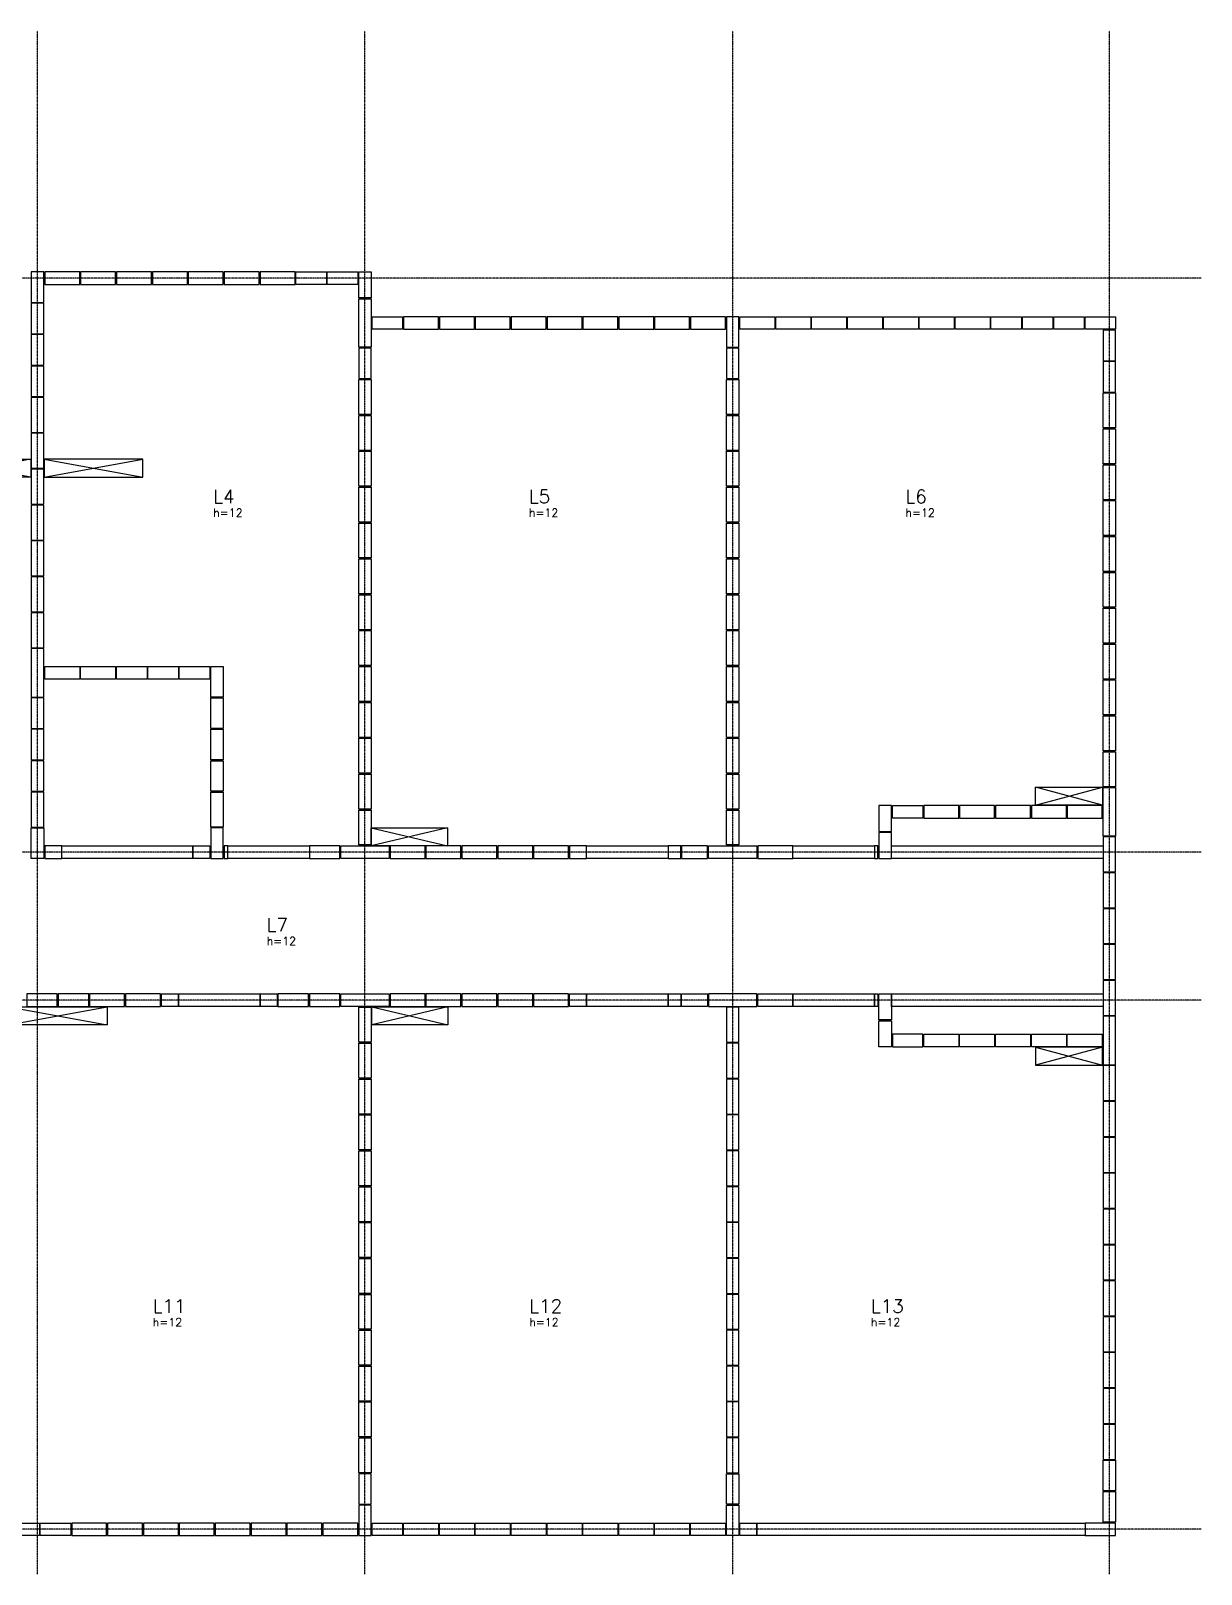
# Model space of a CAD drawing. Extents: x -856 to 20282, y 14720 to 28231.
# Drawn here: x 18807 to 20112, y 15210 to 16931 of the extents above; entities that cross this region are included whole.
import ezdxf

# ---------------------------------------------------------------- set-up
doc = ezdxf.new("R2010")
doc.units = 0
doc.linetypes.add('AXES', pattern=[0.54, 0.3, -0.08, 0.08, -0.08])
doc.layers.get('0').update_dxf_attribs({"linetype": 'CONTINUOUS'})
for name, color, linetype in [('EIXOS', 1, 'AXES'), ('L-D', 2, 'CONTINUOUS'), ('L-N', 4, 'CONTINUOUS'), ('PENA_1', 1, 'CONTINUOUS')]:
    doc.layers.add(name, color=color, linetype=linetype)
doc.styles.get("Standard").update_dxf_attribs({"font": 'ROMANS.SHX'})
doc.styles.add('Texto1', font='romans.shx', dxfattribs={"height": 9})

# ---------------------------------------------------------------- blocks, each defined once
blk = doc.blocks.new('A$Cf9bf1722')
for points in [[(1084.5, -159), (1194.5, -159), (1194.5, -179), (1084.5, -179)], [(1319.5, -159), (1209.5, -159), (1209.5, -179), (1319.5, -179)], [(414.5, -520), (489.5, -520), (489.5, -540), (414.5, -540)], [(2389.5, -544.5), (2314.5, -544.5), (2314.5, -524.5), (2389.5, -524.5)], [(14.5, -568.7), (99.5, -568.7), (99.5, -588.7), (14.5, -588.7)], [(1574, -570), (1659, -570), (1659, -590), (1574, -590)], [(-25.5, -789), (59.5, -789), (59.5, -769), (-25.5, -769)], [(1169.5, -769.5), (1279.5, -769.5), (1279.5, -789.5), (1169.5, -789.5)], [(1574.5, -769.5), (1659.5, -769.5), (1659.5, -789.5), (1574.5, -789.5)], [(2389.5, -814.5), (2314.5, -814.5), (2314.5, -834.5), (2389.5, -834.5)], [(374.5, -839.5), (449.5, -839.5), (449.5, -859.5), (374.5, -859.5)]]:
    blk.add_lwpolyline(points, close=True)
at = {"layer": 'PENA_1'}
for p, q in [((1194.5, -159), (1084.5, -179)), ((1194.5, -179), (1084.5, -159)), ((1209.5, -159), (1319.5, -179)), ((1209.5, -179), (1319.5, -159)), ((489.5, -540), (414.5, -520)), ((414.5, -540), (489.5, -520)), ((2314.5, -544.5), (2389.5, -524.5)), ((2389.5, -544.5), (2314.5, -524.5)), ((99.5, -588.7), (14.5, -568.7)), ((14.5, -588.7), (99.5, -568.7)), ((1659, -570), (1574, -590)), ((1574, -570), (1659, -590)), ((59.5, -769), (-25.5, -789)), ((-25.5, -769), (59.5, -789)), ((1659.5, -769.5), (1574.5, -789.5)), ((1574.5, -769.5), (1659.5, -789.5)), ((2314.5, -814.5), (2389.5, -834.5)), ((2389.5, -814.5), (2314.5, -834.5)), ((449.5, -839.5), (374.5, -859.5)), ((374.5, -839.5), (449.5, -859.5))]:
    blk.add_line(p, q, dxfattribs=at)
for points in [[(1169.5, -789.5), (1279.5, -769.5)], [(1169.5, -769.5), (1279.5, -789.5)]]:
    blk.add_lwpolyline(points, dxfattribs=at)

msp = doc.modelspace()

# ---------------------------------------------------------------- linework, layer by layer
for points in [[(18807.43, 16662.45), (18807.43, 16628.45), (18821.43, 16628.45), (18821.43, 16662.45), (18807.43, 16662.45)], [(18861.43, 16662.45), (18822.43, 16662.45), (18822.43, 16648.45), (18861.43, 16648.45), (18861.43, 16662.45)], [(18901.43, 16662.45), (18862.43, 16662.45), (18862.43, 16648.45), (18901.43, 16648.45), (18901.43, 16662.45)], [(18941.43, 16662.45), (18902.43, 16662.45), (18902.43, 16648.45), (18941.43, 16648.45), (18941.43, 16662.45)], [(18981.43, 16662.45), (18942.43, 16662.45), (18942.43, 16648.45), (18981.43, 16648.45), (18981.43, 16662.45)], [(19021.43, 16662.45), (18982.43, 16662.45), (18982.43, 16648.45), (19021.43, 16648.45), (19021.43, 16662.45)], [(19061.43, 16662.45), (19022.43, 16662.45), (19022.43, 16648.45), (19061.43, 16648.45), (19061.43, 16662.45)], [(19101.43, 16662.45), (19062.43, 16662.45), (19062.43, 16648.45), (19101.43, 16648.45), (19101.43, 16662.45)], [(19102.43, 16662.45), (19136.43, 16662.45), (19136.43, 16648.45), (19102.43, 16648.45), (19102.43, 16662.45)], [(19137.43, 16662.45), (19171.43, 16662.45), (19171.43, 16648.45), (19137.43, 16648.45), (19137.43, 16662.45)], [(19172.43, 16633.45), (19172.43, 16662.45), (19186.43, 16662.45), (19186.43, 16633.45), (19172.43, 16633.45)], [(18807.43, 16627.45), (18807.43, 16593.45), (18821.43, 16593.45), (18821.43, 16627.45), (18807.43, 16627.45)], [(19172.43, 16578.45), (19172.43, 16632.45), (19186.43, 16632.45), (19186.43, 16578.45), (19172.43, 16578.45)], [(19221.43, 16598.45), (19187.43, 16598.45), (19187.43, 16612.45), (19221.43, 16612.45), (19221.43, 16598.45)], [(19222.43, 16598.45), (19261.43, 16598.45), (19261.43, 16612.45), (19222.43, 16612.45), (19222.43, 16598.45)], [(19262.43, 16598.45), (19301.43, 16598.45), (19301.43, 16612.45), (19262.43, 16612.45), (19262.43, 16598.45)], [(19302.43, 16598.45), (19341.43, 16598.45), (19341.43, 16612.45), (19302.43, 16612.45), (19302.43, 16598.45)], [(19342.43, 16598.45), (19381.43, 16598.45), (19381.43, 16612.45), (19342.43, 16612.45), (19342.43, 16598.45)], [(19382.43, 16598.45), (19421.43, 16598.45), (19421.43, 16612.45), (19382.43, 16612.45), (19382.43, 16598.45)], [(19422.43, 16598.45), (19461.43, 16598.45), (19461.43, 16612.45), (19422.43, 16612.45), (19422.43, 16598.45)], [(19462.43, 16598.45), (19501.43, 16598.45), (19501.43, 16612.45), (19462.43, 16612.45), (19462.43, 16598.45)], [(19502.43, 16598.45), (19541.43, 16598.45), (19541.43, 16612.45), (19502.43, 16612.45), (19502.43, 16598.45)], [(19542.43, 16598.45), (19581.43, 16598.45), (19581.43, 16612.45), (19542.43, 16612.45), (19542.43, 16598.45)], [(19582.43, 16612.45), (19582.43, 16578.45), (19596.43, 16578.45), (19596.43, 16612.45), (19582.43, 16612.45)], [(19636.43, 16598.45), (19597.43, 16598.45), (19597.43, 16612.45), (19636.43, 16612.45), (19636.43, 16598.45)], [(19676.43, 16598.45), (19637.43, 16598.45), (19637.43, 16612.45), (19676.43, 16612.45), (19676.43, 16598.45)], [(19716.43, 16598.45), (19677.43, 16598.45), (19677.43, 16612.45), (19716.43, 16612.45), (19716.43, 16598.45)], [(19756.43, 16598.45), (19717.43, 16598.45), (19717.43, 16612.45), (19756.43, 16612.45), (19756.43, 16598.45)], [(19796.43, 16598.45), (19757.43, 16598.45), (19757.43, 16612.45), (19796.43, 16612.45), (19796.43, 16598.45)], [(19836.43, 16598.45), (19797.43, 16598.45), (19797.43, 16612.45), (19836.43, 16612.45), (19836.43, 16598.45)], [(19876.43, 16598.45), (19837.43, 16598.45), (19837.43, 16612.45), (19876.43, 16612.45), (19876.43, 16598.45)], [(19911.43, 16598.45), (19877.43, 16598.45), (19877.43, 16612.45), (19911.43, 16612.45), (19911.43, 16598.45)], [(19946.43, 16598.45), (19912.43, 16598.45), (19912.43, 16612.45), (19946.43, 16612.45), (19946.43, 16598.45)], [(19981.43, 16598.45), (19947.43, 16598.45), (19947.43, 16612.45), (19981.43, 16612.45), (19981.43, 16598.45)], [(20016.43, 16598.45), (19982.43, 16598.45), (19982.43, 16612.45), (20016.43, 16612.45), (20016.43, 16598.45)], [(18807.43, 16592.45), (18807.43, 16558.45), (18821.43, 16558.45), (18821.43, 16592.45), (18807.43, 16592.45)], [(20016.43, 16563.45), (20016.43, 16597.45), (20002.43, 16597.45), (20002.43, 16563.45), (20016.43, 16563.45)], [(19172.43, 16577.45), (19172.43, 16543.45), (19186.43, 16543.45), (19186.43, 16577.45), (19172.43, 16577.45)], [(19582.43, 16577.45), (19582.43, 16543.45), (19596.43, 16543.45), (19596.43, 16577.45), (19582.43, 16577.45)], [(18807.43, 16557.45), (18807.43, 16523.45), (18821.43, 16523.45), (18821.43, 16557.45), (18807.43, 16557.45)], [(20016.43, 16528.45), (20016.43, 16562.45), (20002.43, 16562.45), (20002.43, 16528.45), (20016.43, 16528.45)], [(19186.43, 16542.45), (19186.43, 16503.45), (19172.43, 16503.45), (19172.43, 16542.45), (19186.43, 16542.45)], [(19596.43, 16542.45), (19596.43, 16503.45), (19582.43, 16503.45), (19582.43, 16542.45), (19596.43, 16542.45)], [(18807.43, 16522.45), (18807.43, 16483.45), (18821.43, 16483.45), (18821.43, 16522.45), (18807.43, 16522.45)], [(20016.43, 16527.45), (20016.43, 16488.45), (20002.43, 16488.45), (20002.43, 16527.45), (20016.43, 16527.45)], [(19186.43, 16502.45), (19186.43, 16463.45), (19172.43, 16463.45), (19172.43, 16502.45), (19186.43, 16502.45)], [(19596.43, 16502.45), (19596.43, 16463.45), (19582.43, 16463.45), (19582.43, 16502.45), (19596.43, 16502.45)], [(20016.43, 16487.45), (20016.43, 16448.45), (20002.43, 16448.45), (20002.43, 16487.45), (20016.43, 16487.45)], [(18807.43, 16482.45), (18807.43, 16443.45), (18821.43, 16443.45), (18821.43, 16482.45), (18807.43, 16482.45)], [(19186.43, 16462.45), (19186.43, 16423.45), (19172.43, 16423.45), (19172.43, 16462.45), (19186.43, 16462.45)], [(19596.43, 16462.45), (19596.43, 16423.45), (19582.43, 16423.45), (19582.43, 16462.45), (19596.43, 16462.45)], [(18807.43, 16442.45), (18807.43, 16403.45), (18821.43, 16403.45), (18821.43, 16442.45), (18807.43, 16442.45)], [(20016.43, 16447.45), (20016.43, 16408.45), (20002.43, 16408.45), (20002.43, 16447.45), (20016.43, 16447.45)], [(19186.43, 16422.45), (19186.43, 16383.45), (19172.43, 16383.45), (19172.43, 16422.45), (19186.43, 16422.45)], [(19596.43, 16422.45), (19596.43, 16383.45), (19582.43, 16383.45), (19582.43, 16422.45), (19596.43, 16422.45)], [(18807.43, 16402.45), (18807.43, 16363.45), (18821.43, 16363.45), (18821.43, 16402.45), (18807.43, 16402.45)], [(20016.43, 16407.45), (20016.43, 16368.45), (20002.43, 16368.45), (20002.43, 16407.45), (20016.43, 16407.45)], [(19186.43, 16382.45), (19186.43, 16343.45), (19172.43, 16343.45), (19172.43, 16382.45), (19186.43, 16382.45)], [(19596.43, 16382.45), (19596.43, 16343.45), (19582.43, 16343.45), (19582.43, 16382.45), (19596.43, 16382.45)], [(20016.43, 16367.45), (20016.43, 16328.45), (20002.43, 16328.45), (20002.43, 16367.45), (20016.43, 16367.45)], [(18807.43, 16362.45), (18807.43, 16323.45), (18821.43, 16323.45), (18821.43, 16362.45), (18807.43, 16362.45)], [(19186.43, 16342.45), (19186.43, 16303.45), (19172.43, 16303.45), (19172.43, 16342.45), (19186.43, 16342.45)], [(19596.43, 16342.45), (19596.43, 16303.45), (19582.43, 16303.45), (19582.43, 16342.45), (19596.43, 16342.45)], [(18807.43, 16322.45), (18807.43, 16283.45), (18821.43, 16283.45), (18821.43, 16322.45), (18807.43, 16322.45)], [(20016.43, 16327.45), (20016.43, 16288.45), (20002.43, 16288.45), (20002.43, 16327.45), (20016.43, 16327.45)], [(19186.43, 16302.45), (19186.43, 16263.45), (19172.43, 16263.45), (19172.43, 16302.45), (19186.43, 16302.45)], [(19596.43, 16302.45), (19596.43, 16263.45), (19582.43, 16263.45), (19582.43, 16302.45), (19596.43, 16302.45)], [(18807.43, 16282.45), (18807.43, 16243.45), (18821.43, 16243.45), (18821.43, 16282.45), (18807.43, 16282.45)], [(20016.43, 16287.45), (20016.43, 16248.45), (20002.43, 16248.45), (20002.43, 16287.45), (20016.43, 16287.45)], [(19186.43, 16262.45), (19186.43, 16223.45), (19172.43, 16223.45), (19172.43, 16262.45), (19186.43, 16262.45)], [(19596.43, 16262.45), (19596.43, 16223.45), (19582.43, 16223.45), (19582.43, 16262.45), (19596.43, 16262.45)], [(20016.43, 16247.45), (20016.43, 16208.45), (20002.43, 16208.45), (20002.43, 16247.45), (20016.43, 16247.45)], [(18807.43, 16242.45), (18807.43, 16188.45), (18821.43, 16188.45), (18821.43, 16242.45), (18807.43, 16242.45)], [(18861.43, 16208.45), (18822.43, 16208.45), (18822.43, 16222.45), (18861.43, 16222.45), (18861.43, 16208.45)], [(18901.43, 16208.45), (18862.43, 16208.45), (18862.43, 16222.45), (18901.43, 16222.45), (18901.43, 16208.45)], [(18902.43, 16222.45), (18936.43, 16222.45), (18936.43, 16208.45), (18902.43, 16208.45), (18902.43, 16222.45)], [(18937.43, 16222.45), (18971.43, 16222.45), (18971.43, 16208.45), (18937.43, 16208.45), (18937.43, 16222.45)], [(18972.43, 16222.45), (19006.43, 16222.45), (19006.43, 16208.45), (18972.43, 16208.45), (18972.43, 16222.45)], [(19021.43, 16222.45), (19021.43, 16188.45), (19007.43, 16188.45), (19007.43, 16222.45), (19021.43, 16222.45)], [(19186.43, 16222.45), (19186.43, 16183.45), (19172.43, 16183.45), (19172.43, 16222.45), (19186.43, 16222.45)], [(19596.43, 16222.45), (19596.43, 16183.45), (19582.43, 16183.45), (19582.43, 16222.45), (19596.43, 16222.45)], [(20016.43, 16207.45), (20016.43, 16168.45), (20002.43, 16168.45), (20002.43, 16207.45), (20016.43, 16207.45)], [(18807.43, 16187.45), (18807.43, 16153.45), (18821.43, 16153.45), (18821.43, 16187.45), (18807.43, 16187.45)], [(19021.43, 16187.45), (19021.43, 16153.45), (19007.43, 16153.45), (19007.43, 16187.45), (19021.43, 16187.45)], [(19186.43, 16182.45), (19186.43, 16143.45), (19172.43, 16143.45), (19172.43, 16182.45), (19186.43, 16182.45)], [(19596.43, 16182.45), (19596.43, 16143.45), (19582.43, 16143.45), (19582.43, 16182.45), (19596.43, 16182.45)], [(20016.43, 16167.45), (20016.43, 16128.45), (20002.43, 16128.45), (20002.43, 16167.45), (20016.43, 16167.45)], [(18807.43, 16152.45), (18807.43, 16118.45), (18821.43, 16118.45), (18821.43, 16152.45), (18807.43, 16152.45)], [(19021.43, 16152.45), (19021.43, 16118.45), (19007.43, 16118.45), (19007.43, 16152.45), (19021.43, 16152.45)], [(19186.43, 16142.45), (19186.43, 16103.45), (19172.43, 16103.45), (19172.43, 16142.45), (19186.43, 16142.45)], [(19596.43, 16142.45), (19596.43, 16103.45), (19582.43, 16103.45), (19582.43, 16142.45), (19596.43, 16142.45)], [(20016.43, 16127.45), (20016.43, 16088.45), (20002.43, 16088.45), (20002.43, 16127.45), (20016.43, 16127.45)], [(18807.43, 16117.45), (18807.43, 16083.45), (18821.43, 16083.45), (18821.43, 16117.45), (18807.43, 16117.45)], [(19021.43, 16117.45), (19021.43, 16083.45), (19007.43, 16083.45), (19007.43, 16117.45), (19021.43, 16117.45)], [(19186.43, 16102.45), (19186.43, 16063.45), (19172.43, 16063.45), (19172.43, 16102.45), (19186.43, 16102.45)], [(19596.43, 16102.45), (19596.43, 16063.45), (19582.43, 16063.45), (19582.43, 16102.45), (19596.43, 16102.45)], [(18807.43, 16082.45), (18807.43, 16043.45), (18821.43, 16043.45), (18821.43, 16082.45), (18807.43, 16082.45)], [(19021.43, 16082.45), (19021.43, 16043.45), (19007.43, 16043.45), (19007.43, 16082.45), (19021.43, 16082.45)], [(20002.43, 16033.45), (20002.43, 16087.45), (20016.43, 16087.45), (20016.43, 16033.45), (20002.43, 16033.45)], [(19186.43, 16062.45), (19186.43, 16023.45), (19172.43, 16023.45), (19172.43, 16062.45), (19186.43, 16062.45)], [(19596.43, 16062.45), (19596.43, 16023.45), (19582.43, 16023.45), (19582.43, 16062.45), (19596.43, 16062.45)], [(19766.43, 16038.45), (19766.43, 16067.45), (19752.43, 16067.45), (19752.43, 16038.45), (19766.43, 16038.45)], [(19801.43, 16053.45), (19767.43, 16053.45), (19767.43, 16067.45), (19801.43, 16067.45), (19801.43, 16053.45)], [(19802.43, 16053.45), (19841.43, 16053.45), (19841.43, 16067.45), (19802.43, 16067.45), (19802.43, 16053.45)], [(19842.43, 16053.45), (19881.43, 16053.45), (19881.43, 16067.45), (19842.43, 16067.45), (19842.43, 16053.45)], [(19882.43, 16053.45), (19921.43, 16053.45), (19921.43, 16067.45), (19882.43, 16067.45), (19882.43, 16053.45)], [(19922.43, 16053.45), (19961.43, 16053.45), (19961.43, 16067.45), (19922.43, 16067.45), (19922.43, 16053.45)], [(19962.43, 16053.45), (20001.43, 16053.45), (20001.43, 16067.45), (19962.43, 16067.45), (19962.43, 16053.45)], [(18807.43, 16008.45), (18807.43, 16042.45), (18821.43, 16042.45), (18821.43, 16008.45), (18807.43, 16008.45)], [(19021.43, 16008.45), (19021.43, 16042.45), (19007.43, 16042.45), (19007.43, 16008.45), (19021.43, 16008.45)], [(19766.43, 16008.45), (19766.43, 16037.45), (19752.43, 16037.45), (19752.43, 16008.45), (19766.43, 16008.45)], [(18841.43, 16022.45), (18822.43, 16022.45), (18822.43, 16008.45), (18841.43, 16008.45), (18841.43, 16022.45)], [(18987.43, 16022.45), (19006.43, 16022.45), (19006.43, 16008.45), (18987.43, 16008.45), (18987.43, 16022.45)], [(19022.43, 16008.45), (19026.43, 16008.45), (19026.43, 16022.45), (19022.43, 16022.45), (19022.43, 16008.45)], [(19151.43, 16022.45), (19117.43, 16022.45), (19117.43, 16008.45), (19151.43, 16008.45), (19151.43, 16022.45)], [(19152.43, 16022.45), (19206.43, 16022.45), (19206.43, 16008.45), (19152.43, 16008.45), (19152.43, 16022.45)], [(19207.43, 16008.45), (19246.43, 16008.45), (19246.43, 16022.45), (19207.43, 16022.45), (19207.43, 16008.45)], [(19247.43, 16008.45), (19286.43, 16008.45), (19286.43, 16022.45), (19247.43, 16022.45), (19247.43, 16008.45)], [(19287.43, 16008.45), (19326.43, 16008.45), (19326.43, 16022.45), (19287.43, 16022.45), (19287.43, 16008.45)], [(19327.43, 16008.45), (19366.43, 16008.45), (19366.43, 16022.45), (19327.43, 16022.45), (19327.43, 16008.45)], [(19367.43, 16008.45), (19406.43, 16008.45), (19406.43, 16022.45), (19367.43, 16022.45), (19367.43, 16008.45)], [(19426.43, 16022.45), (19407.43, 16022.45), (19407.43, 16008.45), (19426.43, 16008.45), (19426.43, 16022.45)], [(19517.43, 16008.45), (19531.43, 16008.45), (19531.43, 16022.45), (19517.43, 16022.45), (19517.43, 16008.45)], [(19561.43, 16022.45), (19532.43, 16022.45), (19532.43, 16008.45), (19561.43, 16008.45), (19561.43, 16022.45)], [(19562.43, 16022.45), (19616.43, 16022.45), (19616.43, 16008.45), (19562.43, 16008.45), (19562.43, 16022.45)], [(19617.43, 16008.45), (19656.43, 16008.45), (19656.43, 16022.45), (19617.43, 16022.45), (19617.43, 16008.45)], [(19747.43, 16008.45), (19751.43, 16008.45), (19751.43, 16022.45), (19747.43, 16022.45), (19747.43, 16008.45)], [(20002.43, 16032.45), (20002.43, 15993.45), (20016.43, 15993.45), (20016.43, 16032.45), (20002.43, 16032.45)], [(20002.43, 15992.45), (20002.43, 15953.45), (20016.43, 15953.45), (20016.43, 15992.45), (20002.43, 15992.45)], [(20002.43, 15952.45), (20002.43, 15913.45), (20016.43, 15913.45), (20016.43, 15952.45), (20002.43, 15952.45)], [(20002.43, 15912.45), (20002.43, 15873.45), (20016.43, 15873.45), (20016.43, 15912.45), (20002.43, 15912.45)], [(20002.43, 15872.45), (20002.43, 15833.45), (20016.43, 15833.45), (20016.43, 15872.45), (20002.43, 15872.45)], [(18802.43, 15843.45), (18836.43, 15843.45), (18836.43, 15857.45), (18802.43, 15857.45), (18802.43, 15843.45)], [(18837.43, 15843.45), (18871.43, 15843.45), (18871.43, 15857.45), (18837.43, 15857.45), (18837.43, 15843.45)], [(18872.43, 15843.45), (18911.43, 15843.45), (18911.43, 15857.45), (18872.43, 15857.45), (18872.43, 15843.45)], [(18912.43, 15843.45), (18951.43, 15843.45), (18951.43, 15857.45), (18912.43, 15857.45), (18912.43, 15843.45)], [(18952.43, 15857.45), (18971.43, 15857.45), (18971.43, 15843.45), (18952.43, 15843.45), (18952.43, 15857.45)], [(19062.43, 15857.45), (19081.43, 15857.45), (19081.43, 15843.45), (19062.43, 15843.45), (19062.43, 15857.45)], [(19116.43, 15857.45), (19082.43, 15857.45), (19082.43, 15843.45), (19116.43, 15843.45), (19116.43, 15857.45)], [(19151.43, 15857.45), (19117.43, 15857.45), (19117.43, 15843.45), (19151.43, 15843.45), (19151.43, 15857.45)], [(19152.43, 15857.45), (19206.43, 15857.45), (19206.43, 15843.45), (19152.43, 15843.45), (19152.43, 15857.45)], [(19207.43, 15843.45), (19246.43, 15843.45), (19246.43, 15857.45), (19207.43, 15857.45), (19207.43, 15843.45)], [(19247.43, 15843.45), (19286.43, 15843.45), (19286.43, 15857.45), (19247.43, 15857.45), (19247.43, 15843.45)], [(19287.43, 15843.45), (19326.43, 15843.45), (19326.43, 15857.45), (19287.43, 15857.45), (19287.43, 15843.45)], [(19327.43, 15843.45), (19366.43, 15843.45), (19366.43, 15857.45), (19327.43, 15857.45), (19327.43, 15843.45)], [(19367.43, 15843.45), (19406.43, 15843.45), (19406.43, 15857.45), (19367.43, 15857.45), (19367.43, 15843.45)], [(19407.43, 15857.45), (19426.43, 15857.45), (19426.43, 15843.45), (19407.43, 15843.45), (19407.43, 15857.45)], [(19517.43, 15857.45), (19531.43, 15857.45), (19531.43, 15843.45), (19517.43, 15843.45), (19517.43, 15857.45)], [(19561.43, 15843.45), (19532.43, 15843.45), (19532.43, 15857.45), (19561.43, 15857.45), (19561.43, 15843.45)], [(19562.43, 15843.45), (19616.43, 15843.45), (19616.43, 15857.45), (19562.43, 15857.45), (19562.43, 15843.45)], [(19617.43, 15857.45), (19656.43, 15857.45), (19656.43, 15843.45), (19617.43, 15843.45), (19617.43, 15857.45)], [(19747.43, 15857.45), (19751.43, 15857.45), (19751.43, 15843.45), (19747.43, 15843.45), (19747.43, 15857.45)], [(19766.43, 15857.45), (19766.43, 15828.45), (19752.43, 15828.45), (19752.43, 15857.45), (19766.43, 15857.45)], [(19186.43, 15842.45), (19186.43, 15803.45), (19172.43, 15803.45), (19172.43, 15842.45), (19186.43, 15842.45)], [(19596.43, 15803.45), (19596.43, 15842.45), (19582.43, 15842.45), (19582.43, 15803.45), (19596.43, 15803.45)], [(20002.43, 15832.45), (20002.43, 15778.45), (20016.43, 15778.45), (20016.43, 15832.45), (20002.43, 15832.45)], [(19766.43, 15827.45), (19766.43, 15798.45), (19752.43, 15798.45), (19752.43, 15827.45), (19766.43, 15827.45)], [(19186.43, 15802.45), (19186.43, 15763.45), (19172.43, 15763.45), (19172.43, 15802.45), (19186.43, 15802.45)], [(19596.43, 15763.45), (19596.43, 15802.45), (19582.43, 15802.45), (19582.43, 15763.45), (19596.43, 15763.45)], [(19801.43, 15812.45), (19767.43, 15812.45), (19767.43, 15798.45), (19801.43, 15798.45), (19801.43, 15812.45)], [(19802.43, 15812.45), (19841.43, 15812.45), (19841.43, 15798.45), (19802.43, 15798.45), (19802.43, 15812.45)], [(19842.43, 15812.45), (19881.43, 15812.45), (19881.43, 15798.45), (19842.43, 15798.45), (19842.43, 15812.45)], [(19882.43, 15812.45), (19921.43, 15812.45), (19921.43, 15798.45), (19882.43, 15798.45), (19882.43, 15812.45)], [(19922.43, 15812.45), (19961.43, 15812.45), (19961.43, 15798.45), (19922.43, 15798.45), (19922.43, 15812.45)], [(19962.43, 15812.45), (20001.43, 15812.45), (20001.43, 15798.45), (19962.43, 15798.45), (19962.43, 15812.45)], [(19186.43, 15762.45), (19186.43, 15723.45), (19172.43, 15723.45), (19172.43, 15762.45), (19186.43, 15762.45)], [(19596.43, 15723.45), (19596.43, 15762.45), (19582.43, 15762.45), (19582.43, 15723.45), (19596.43, 15723.45)], [(20016.43, 15738.45), (20016.43, 15777.45), (20002.43, 15777.45), (20002.43, 15738.45), (20016.43, 15738.45)], [(20016.43, 15698.45), (20016.43, 15737.45), (20002.43, 15737.45), (20002.43, 15698.45), (20016.43, 15698.45)], [(19186.43, 15722.45), (19186.43, 15683.45), (19172.43, 15683.45), (19172.43, 15722.45), (19186.43, 15722.45)], [(19596.43, 15683.45), (19596.43, 15722.45), (19582.43, 15722.45), (19582.43, 15683.45), (19596.43, 15683.45)], [(20016.43, 15658.45), (20016.43, 15697.45), (20002.43, 15697.45), (20002.43, 15658.45), (20016.43, 15658.45)], [(19186.43, 15682.45), (19186.43, 15643.45), (19172.43, 15643.45), (19172.43, 15682.45), (19186.43, 15682.45)], [(19596.43, 15643.45), (19596.43, 15682.45), (19582.43, 15682.45), (19582.43, 15643.45), (19596.43, 15643.45)], [(19186.43, 15642.45), (19186.43, 15603.45), (19172.43, 15603.45), (19172.43, 15642.45), (19186.43, 15642.45)], [(19596.43, 15603.45), (19596.43, 15642.45), (19582.43, 15642.45), (19582.43, 15603.45), (19596.43, 15603.45)], [(20016.43, 15618.45), (20016.43, 15657.45), (20002.43, 15657.45), (20002.43, 15618.45), (20016.43, 15618.45)], [(20016.43, 15578.45), (20016.43, 15617.45), (20002.43, 15617.45), (20002.43, 15578.45), (20016.43, 15578.45)], [(19186.43, 15602.45), (19186.43, 15563.45), (19172.43, 15563.45), (19172.43, 15602.45), (19186.43, 15602.45)], [(19596.43, 15563.45), (19596.43, 15602.45), (19582.43, 15602.45), (19582.43, 15563.45), (19596.43, 15563.45)], [(20016.43, 15538.45), (20016.43, 15577.45), (20002.43, 15577.45), (20002.43, 15538.45), (20016.43, 15538.45)], [(19186.43, 15562.45), (19186.43, 15523.45), (19172.43, 15523.45), (19172.43, 15562.45), (19186.43, 15562.45)], [(19596.43, 15523.45), (19596.43, 15562.45), (19582.43, 15562.45), (19582.43, 15523.45), (19596.43, 15523.45)], [(19186.43, 15522.45), (19186.43, 15483.45), (19172.43, 15483.45), (19172.43, 15522.45), (19186.43, 15522.45)], [(19596.43, 15483.45), (19596.43, 15522.45), (19582.43, 15522.45), (19582.43, 15483.45), (19596.43, 15483.45)], [(20016.43, 15498.45), (20016.43, 15537.45), (20002.43, 15537.45), (20002.43, 15498.45), (20016.43, 15498.45)], [(20016.43, 15458.45), (20016.43, 15497.45), (20002.43, 15497.45), (20002.43, 15458.45), (20016.43, 15458.45)], [(19186.43, 15482.45), (19186.43, 15443.45), (19172.43, 15443.45), (19172.43, 15482.45), (19186.43, 15482.45)], [(19596.43, 15443.45), (19596.43, 15482.45), (19582.43, 15482.45), (19582.43, 15443.45), (19596.43, 15443.45)], [(20016.43, 15418.45), (20016.43, 15457.45), (20002.43, 15457.45), (20002.43, 15418.45), (20016.43, 15418.45)], [(19186.43, 15442.45), (19186.43, 15403.45), (19172.43, 15403.45), (19172.43, 15442.45), (19186.43, 15442.45)], [(19596.43, 15403.45), (19596.43, 15442.45), (19582.43, 15442.45), (19582.43, 15403.45), (19596.43, 15403.45)], [(20016.43, 15378.45), (20016.43, 15417.45), (20002.43, 15417.45), (20002.43, 15378.45), (20016.43, 15378.45)], [(19186.43, 15402.45), (19186.43, 15363.45), (19172.43, 15363.45), (19172.43, 15402.45), (19186.43, 15402.45)], [(19596.43, 15363.45), (19596.43, 15402.45), (19582.43, 15402.45), (19582.43, 15363.45), (19596.43, 15363.45)], [(20016.43, 15338.45), (20016.43, 15377.45), (20002.43, 15377.45), (20002.43, 15338.45), (20016.43, 15338.45)], [(19186.43, 15362.45), (19186.43, 15323.45), (19172.43, 15323.45), (19172.43, 15362.45), (19186.43, 15362.45)], [(19596.43, 15323.45), (19596.43, 15362.45), (19582.43, 15362.45), (19582.43, 15323.45), (19596.43, 15323.45)], [(20016.43, 15337.45), (20016.43, 15303.45), (20002.43, 15303.45), (20002.43, 15337.45), (20016.43, 15337.45)], [(19186.43, 15288.45), (19186.43, 15322.45), (19172.43, 15322.45), (19172.43, 15288.45), (19186.43, 15288.45)], [(19582.43, 15288.45), (19582.43, 15322.45), (19596.43, 15322.45), (19596.43, 15288.45), (19582.43, 15288.45)], [(20016.43, 15302.45), (20016.43, 15268.45), (20002.43, 15268.45), (20002.43, 15302.45), (20016.43, 15302.45)], [(19186.43, 15253.45), (19186.43, 15287.45), (19172.43, 15287.45), (19172.43, 15253.45), (19186.43, 15253.45)], [(19582.43, 15253.45), (19582.43, 15287.45), (19596.43, 15287.45), (19596.43, 15253.45), (19582.43, 15253.45)], [(18816.43, 15253.45), (18782.43, 15253.45), (18782.43, 15267.45), (18816.43, 15267.45), (18816.43, 15253.45)], [(18851.43, 15253.45), (18817.43, 15253.45), (18817.43, 15267.45), (18851.43, 15267.45), (18851.43, 15253.45)], [(18852.43, 15253.45), (18891.43, 15253.45), (18891.43, 15267.45), (18852.43, 15267.45), (18852.43, 15253.45)], [(18892.43, 15253.45), (18931.43, 15253.45), (18931.43, 15267.45), (18892.43, 15267.45), (18892.43, 15253.45)], [(18932.43, 15253.45), (18971.43, 15253.45), (18971.43, 15267.45), (18932.43, 15267.45), (18932.43, 15253.45)], [(18972.43, 15253.45), (19011.43, 15253.45), (19011.43, 15267.45), (18972.43, 15267.45), (18972.43, 15253.45)], [(19012.43, 15253.45), (19051.43, 15253.45), (19051.43, 15267.45), (19012.43, 15267.45), (19012.43, 15253.45)], [(19052.43, 15253.45), (19091.43, 15253.45), (19091.43, 15267.45), (19052.43, 15267.45), (19052.43, 15253.45)], [(19092.43, 15253.45), (19131.43, 15253.45), (19131.43, 15267.45), (19092.43, 15267.45), (19092.43, 15253.45)], [(19132.43, 15253.45), (19171.43, 15253.45), (19171.43, 15267.45), (19132.43, 15267.45), (19132.43, 15253.45)], [(19221.43, 15253.45), (19187.43, 15253.45), (19187.43, 15267.45), (19221.43, 15267.45), (19221.43, 15253.45)], [(19222.43, 15267.45), (19261.43, 15267.45), (19261.43, 15253.45), (19222.43, 15253.45), (19222.43, 15267.45)], [(19262.43, 15267.45), (19301.43, 15267.45), (19301.43, 15253.45), (19262.43, 15253.45), (19262.43, 15267.45)], [(19302.43, 15267.45), (19341.43, 15267.45), (19341.43, 15253.45), (19302.43, 15253.45), (19302.43, 15267.45)], [(19342.43, 15267.45), (19381.43, 15267.45), (19381.43, 15253.45), (19342.43, 15253.45), (19342.43, 15267.45)], [(19382.43, 15267.45), (19421.43, 15267.45), (19421.43, 15253.45), (19382.43, 15253.45), (19382.43, 15267.45)], [(19422.43, 15267.45), (19461.43, 15267.45), (19461.43, 15253.45), (19422.43, 15253.45), (19422.43, 15267.45)], [(19462.43, 15267.45), (19501.43, 15267.45), (19501.43, 15253.45), (19462.43, 15253.45), (19462.43, 15267.45)], [(19502.43, 15267.45), (19541.43, 15267.45), (19541.43, 15253.45), (19502.43, 15253.45), (19502.43, 15267.45)], [(19542.43, 15267.45), (19581.43, 15267.45), (19581.43, 15253.45), (19542.43, 15253.45), (19542.43, 15267.45)], [(19597.43, 15267.41), (19616.43, 15267.41), (19616.43, 15253.41), (19597.43, 15253.41), (19597.43, 15267.41)], [(20016.43, 15267.45), (19982.43, 15267.45), (19982.43, 15253.45), (20016.43, 15253.45), (20016.43, 15267.45)]]:
    msp.add_lwpolyline(points)
for points in [[(18841.43, 16022.45), (18987.43, 16022.45), (18987.43, 16008.45), (18841.43, 16008.45)], [(19026.43, 16022.45), (19117.43, 16022.45), (19117.43, 16008.45), (19026.43, 16008.45)], [(19426.43, 16022.45), (19517.43, 16022.45), (19517.43, 16008.45), (19426.43, 16008.45)], [(19656.43, 16022.45), (19747.43, 16022.45), (19747.43, 16008.45), (19656.43, 16008.45)], [(19766.43, 16022.45), (20002.43, 16022.45), (20002.43, 16008.45), (19766.43, 16008.45)], [(18971.43, 15857.45), (19062.43, 15857.45), (19062.43, 15843.45), (18971.43, 15843.45)], [(19426.43, 15857.45), (19517.43, 15857.45), (19517.43, 15843.45), (19426.43, 15843.45)], [(19656.43, 15857.45), (19747.43, 15857.45), (19747.43, 15843.45), (19656.43, 15843.45)], [(19766.43, 15857.45), (20002.43, 15857.45), (20002.43, 15843.45), (19766.43, 15843.45)], [(19616.43, 15267.41), (19982.43, 15267.41), (19982.43, 15253.45), (19616.43, 15253.45)]]:
    msp.add_lwpolyline(points, close=True)
at = {"layer": 'EIXOS', "color": 244, "true_color": 0x991b1e}
for p, q in [((18814.43, 15210.49), (18814.43, 16931.17)), ((19179.43, 15210.49), (19179.43, 16931.17)), ((19589.43, 15210.49), (19589.43, 16931.17)), ((20009.43, 15210.49), (20009.43, 16931.17)), ((20111.72, 16655.45), (17254.15, 16655.45)), ((20111.72, 16015.45), (17254.15, 16015.45)), ((20111.72, 15850.45), (17254.15, 15850.45)), ((20111.72, 15260.45), (17254.15, 15260.45))]:
    msp.add_line(p, q, dxfattribs=at)

# ---------------------------------------------------------------- block references
msp.add_blockref('A$Cf9bf1722', (17612.43, 16612.45))

# ---------------------------------------------------------------- texts
at = {"layer": 'L-D', "style": 'Texto1'}
for p in [(19010.16, 16389.47), (19362.14, 16389.47), (19782, 16389.47), (19069.82, 15911.92), (18942.8, 15486.85), (19362.65, 15486.85), (19743.49, 15486.85)]:
    msp.add_text('h=12', height=9, dxfattribs=at).set_placement(p)
at = {"layer": 'L-N'}
for s, p in [('L4', (19010.16, 16404.47)), ('L5', (19362.14, 16404.47)), ('L6', (19782, 16404.47)), ('L7', (19069.82, 15926.92)), ('L11', (18942.8, 15501.85)), ('L12', (19362.65, 15501.85)), ('L13', (19743.49, 15501.85))]:
    msp.add_text(s, height=15, dxfattribs=at).set_placement(p)

doc.saveas('drawing.dxf')
